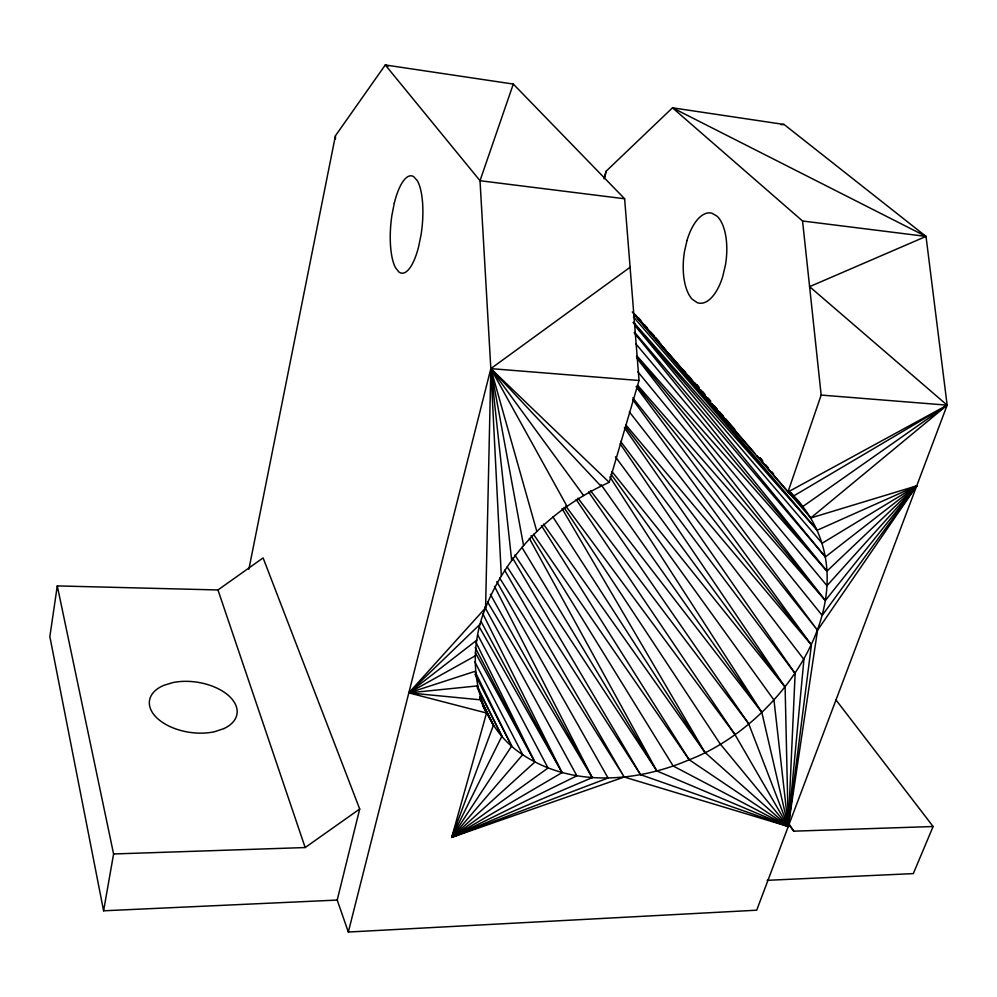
<?xml version="1.0" encoding="UTF-8"?>
<svg xmlns="http://www.w3.org/2000/svg" width="997" height="997" viewBox="0 0 997 997"><rect width="100%" height="100%" fill="white"/><g stroke="black" fill="none" stroke-linecap="round" stroke-linejoin="round"><path stroke-width="1.5" d="M248.889 569.225L335.416 135.816L385.291 64.967L513.293 84.06L480.018 180.719L490.836 368.628L485.589 607.834C464.59 657.883 475.108 723.648 522.702 754.704C571.892 787.493 636.946 782.246 689.201 759.776C786.845 722.414 881.198 583.27 790.509 492.555L802.685 506.613L947.15 405.156L926.014 236.414L784.066 124.463L672.489 107.813L606.051 171.297L604.032 178.812M624.346 427.626L795.132 673.523L788.266 826.513L624.197 777.024L451.728 837.368L486.536 713.017L483.071 706.088M337.21 900.067L359.705 809.003L263.108 557.896L217.969 589.962L57.29 585.912L49.85 636.585L103.601 910.797L337.21 900.067L348.327 932.033L756.698 910.199L947.15 405.156L809.601 286.662L802.56 220.998L672.489 107.813L926.014 236.414L809.601 286.662L821.167 395.074L787.942 492.032L802.685 506.613M103.601 910.797L113.596 853.968L57.29 585.912M604.805 177.366L606.051 171.297M348.327 932.033L490.836 368.628L630.092 267.271L624.633 198.777L513.293 84.06M482.336 704.68L486.536 713.017L408.82 692.878L485.589 607.834C507.647 551.553 554.519 506.887 609.204 482.336L639.04 380.493L630.092 267.271M835.81 699.707L933.117 826.513L913.302 873.609L767.142 880.326M477.089 685.948L501.877 736.197L451.728 837.368L608.058 778.009L496.818 581.625M475.282 672.028L511.66 746.08L451.728 837.368L592.23 777.623L494.512 586.386M756.76 455.542L810.76 517.966L916.729 485.838L817.528 630.278L788.266 826.513L640.51 774.669L507.211 566.919M633.444 322.23L817.253 530.217L916.729 485.838L822.201 615.423L636.946 386.051M633.157 322.567L822.126 543.253L916.729 485.838L825.366 600.506L637.744 385.365M634.578 332.3L825.366 556.949L916.729 485.838L826.974 585.713L636.485 356.452M480.342 623.985L408.82 692.878L481.19 699.906L479.806 697.127L481.19 699.906M916.729 485.838L826.962 571.144L637.008 355.991M810.76 517.966L947.15 405.156L821.167 395.074M476.94 640.062L408.82 692.878L477.501 685.911M113.596 853.968L305.169 847.55L359.705 809.003M475.307 655.852L408.82 692.878L475.507 671.18M780.975 124.675L784.066 124.463M788.216 823.696L793.774 831.174L933.117 826.513M501.304 575.817L490.836 368.628L639.04 380.493M624.633 198.777L480.018 180.719L385.291 64.967L388.107 66.226M802.56 220.998L926.014 236.414M533.432 534.218L689.201 759.776L788.266 826.513L811.421 645.009L632.846 399.772M511.673 560.376L490.836 368.628L609.204 482.336M523.55 545.521L490.836 368.628L600.892 486.05M635.538 315.077L661.011 344.277M683.443 369.974L685.475 372.305M688.528 375.807L691.594 379.309M694.647 382.823L698.723 387.484M700.766 389.827L704.842 394.5M659.092 342.395L634.528 314.205L709.901 401.367M662.158 345.922L666.245 350.62M668.289 352.975L697.962 387.035M702.05 391.734L704.094 394.089M708.194 398.788L710.238 401.13M714.326 405.829L717.404 409.356M719.448 411.711L723.535 416.41M725.579 418.752L734.789 429.333M760.362 458.695L762.406 461.05M765.484 464.565L768.55 468.092M771.616 471.618L773.66 473.961M789.051 491.596L793.101 496.282L789.038 491.596L793.101 496.282L947.15 405.156L787.942 492.032L632.235 311.961M638.703 318.006L640.735 320.361M644.797 325.047L646.829 327.39M650.904 332.088L653.945 335.603M655.976 337.946L659.029 341.473M696.604 384.867L698.635 387.21M702.698 391.896L704.729 394.251M707.783 397.766L710.824 401.28M696.841 384.842L698.86 387.185M711.933 403.723L754.729 453.186M633.456 316.884L817.253 530.217L634.117 314.441M625.717 424.759L811.421 645.009L629.344 411.873M635.737 343.691L826.962 571.144L634.167 332.749M634.715 325.321L825.366 556.949M637.93 371.869L825.366 600.506L636.846 358.122M611.959 471.531L785.113 687.083L788.266 826.513L656.873 770.98L514.851 555.03M632.808 397.828L817.528 630.278L636.136 386.799M590.423 490.536L761.808 712.269L788.266 826.513L673.162 766.008L531.04 535.688M625.53 426.766L803.931 659.466L788.266 826.513L704.916 752.374L543.427 524.061M577.948 498.101L748.697 723.735L788.266 826.513L720.133 743.849L563.966 507.398M620.595 441.397L795.132 673.523M565.748 506.002L734.777 734.266L788.266 826.513L773.971 700.044L611.049 474.26M615.448 456.825L785.113 687.083L620.134 443.715M536.835 531.451L490.836 368.628L583.594 495.509M601.116 484.729L761.808 712.269L609.902 476.94M588.542 491.907L748.697 723.735M576.154 499.46L734.777 734.266M789.45 824.731L793.774 831.174M552.924 516.969L704.916 752.374L562.009 508.507M541.359 525.531L689.201 759.776M499.634 578.023L624.197 777.024L504.644 570.222M521.954 547.415L656.873 770.98L529.307 538.343M487.446 601.789L592.23 777.623L490.35 594.224M512.595 558.046L640.51 774.669M479.295 626.963L562.096 772.613L451.728 837.368L493.465 725.168L480.305 698.685M490.836 368.628L567.019 506.302M484.766 606.961L576.877 775.816L451.728 837.368L522.702 754.704L474.896 661.921M475.37 652.661L534.866 762.032L451.728 837.368L548.038 768.014L477.737 634.939M481.227 621.841L562.096 772.613L482.847 613.778M475.22 647.576L534.866 762.032L475.731 641.881M474.958 674.171L511.66 746.08M477.276 687.681L501.877 736.197M217.969 589.962L305.169 847.55M335.416 135.816L335.49 138.932M394.276 203.214L391.958 215.003A48.903 15.69 -84.4 0 0 395.41 267.557L398.837 271.944A48.903 15.69 -84.4 0 0 418.578 246.932L421.07 234.706A48.903 15.69 -84.4 0 0 417.232 180.557L413.63 176.606A48.903 15.69 -84.4 0 0 394.276 203.214M686.983 240.526L684.465 251.668A45.463 21.249 -83 0 0 692.18 299.162L697.14 302.614A45.463 21.249 -83 0 0 722.75 276.468L725.467 264.915A45.463 21.249 -83 0 0 717.117 216.237L711.97 213.221A45.463 21.249 -83 0 0 686.983 240.526M223.989 728.57L214.691 731.686A44.254 25.349 8.6 0 1 157.601 718.588A44.254 25.349 8.6 0 1 163.707 685.375L172.992 682.546A44.254 25.349 8.6 0 1 228.811 695.819A44.254 25.349 8.6 0 1 223.989 728.57M762.63 461.1L759.577 457.586L762.705 461.088M493.465 725.168L480.08 698.785L493.465 725.168"/></g></svg>
